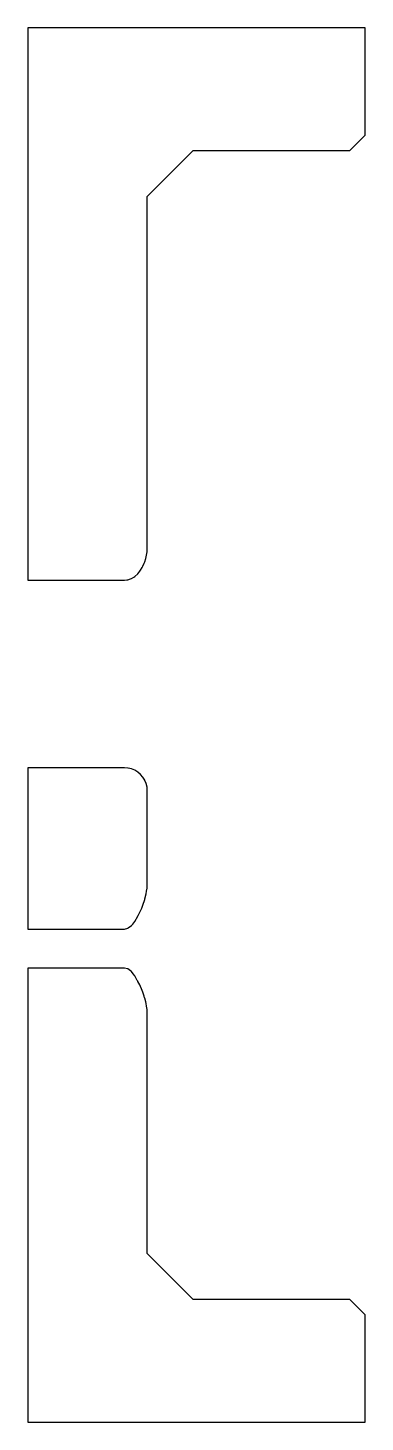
# Model space of a CAD drawing. Header units: metres. Extents: x 0 to 47.5, y 0 to 45.5.
# Drawn here: x 36.5 to 47.5, y 0 to 45.5 of the extents above.
import ezdxf

# ---------------------------------------------------------------- set-up
doc = ezdxf.new("R2010")
doc.units = ezdxf.units.M

msp = doc.modelspace()

# ---------------------------------------------------------------- linework, layer by layer
for p, q in [((47.5, 45.5), (36.5, 45.5)), ((36.5, 45.5), (36.5, 27.4779)), ((47.5, 42), (47.5, 45.5)), ((47, 41.5), (47.5, 42)), ((40.3959, 40), (41.8959, 41.5)), ((41.8959, 41.5), (47, 41.5)), ((40.3959, 28.5753), (40.3959, 40)), ((40.3451, 28.1862), (40.3592, 28.2361)), ((40.3592, 28.2361), (40.3777, 28.349)), ((40.3777, 28.349), (40.3867, 28.4036)), ((40.3867, 28.4036), (40.3928, 28.5172)), ((40.3928, 28.5172), (40.3959, 28.5753)), ((40.0868, 27.6875), (40.1509, 27.7676)), ((40.1509, 27.7676), (40.1762, 27.7993)), ((40.1762, 27.7993), (40.2303, 27.8919)), ((40.2303, 27.8919), (40.2527, 27.9302)), ((40.2527, 27.9302), (40.2955, 28.0326)), ((40.2955, 28.0326), (40.3142, 28.0771)), ((40.3142, 28.0771), (40.3451, 28.1862)), ((36.5, 27.4779), (39.6459, 27.4779)), ((39.6459, 27.4779), (39.7324, 27.4878)), ((39.7324, 27.4878), (39.7632, 27.4914)), ((39.7632, 27.4914), (39.8473, 27.5209)), ((39.8473, 27.5209), (39.8777, 27.5316)), ((39.8777, 27.5316), (39.9571, 27.5797)), ((39.9571, 27.5797), (39.9864, 27.5975)), ((39.9864, 27.5975), (40.0868, 27.6875)), ((39.6459, 21.3556), (36.5, 21.3556)), ((36.5, 21.3556), (36.5, 16.0918)), ((39.6491, 21.3554), (39.6459, 21.3556)), ((39.7632, 21.3464), (39.6491, 21.3554)), ((39.7663, 21.3457), (39.7632, 21.3464)), ((39.8777, 21.3189), (39.7663, 21.3457)), ((39.8805, 21.3177), (39.8777, 21.3189)), ((39.9864, 21.2738), (39.8805, 21.3177)), ((39.9889, 21.2723), (39.9864, 21.2738)), ((40.0868, 21.2123), (39.9889, 21.2723)), ((40.0888, 21.2106), (40.0868, 21.2123)), ((40.1762, 21.1358), (40.0888, 21.2106)), ((40.1778, 21.134), (40.1762, 21.1358)), ((40.2527, 21.0463), (40.1778, 21.134)), ((40.2538, 21.0444), (40.2527, 21.0463)), ((40.3142, 20.9458), (40.2538, 21.0444)), ((40.3149, 20.9441), (40.3142, 20.9458)), ((40.3592, 20.837), (40.3149, 20.9441)), ((40.3596, 20.8355), (40.3592, 20.837)), ((40.3867, 20.7225), (40.3596, 20.8355)), ((40.3868, 20.7212), (40.3867, 20.7225)), ((40.3959, 20.6051), (40.3868, 20.7212)), ((40.3959, 17.6169), (40.3959, 20.6051)), ((40.3592, 17.2449), (40.371, 17.3239)), ((40.371, 17.3239), (40.3867, 17.4286)), ((40.3867, 17.4286), (40.3942, 17.5825)), ((40.3942, 17.5825), (40.3959, 17.6169)), ((40.2115, 16.7677), (40.2527, 16.8671)), ((40.2527, 16.8671), (40.3092, 17.0573)), ((40.3092, 17.0573), (40.3142, 17.0703)), ((40.3142, 17.0703), (40.3156, 17.0757)), ((40.3156, 17.0757), (40.3592, 17.2449)), ((39.9864, 16.3367), (40.0821, 16.5125)), ((40.0821, 16.5125), (40.0868, 16.521)), ((40.0868, 16.521), (40.0918, 16.5339)), ((40.0918, 16.5339), (40.1762, 16.6826)), ((40.1762, 16.6826), (40.2115, 16.7677)), ((36.5, 16.0918), (39.6459, 16.0918)), ((39.6459, 16.0918), (39.6484, 16.0924)), ((39.6484, 16.0924), (39.7632, 16.1195)), ((39.7632, 16.1195), (39.7751, 16.128)), ((39.7751, 16.128), (39.8777, 16.2018)), ((39.8777, 16.2018), (39.92, 16.2543)), ((39.92, 16.2543), (39.9864, 16.3367)), ((39.6459, 14.8176), (36.5, 14.8176)), ((36.5, 14.8176), (36.5, 0)), ((39.7447, 14.7931), (39.6459, 14.8176)), ((39.7632, 14.7885), (39.7447, 14.7931)), ((39.8424, 14.7288), (39.7632, 14.7885)), ((39.8777, 14.7021), (39.8424, 14.7288)), ((39.9294, 14.6347), (39.8777, 14.7021)), ((39.9864, 14.5604), (39.9294, 14.6347)), ((40.0083, 14.5181), (39.9864, 14.5604)), ((40.062, 14.4146), (40.0083, 14.5181)), ((40.0813, 14.3895), (40.062, 14.4146)), ((40.0868, 14.3824), (40.0813, 14.3895)), ((40.1488, 14.2696), (40.0868, 14.3824)), ((40.1762, 14.2198), (40.1488, 14.2696)), ((40.2092, 14.1377), (40.1762, 14.2198)), ((40.2527, 14.0294), (40.2092, 14.1377)), ((40.2628, 13.9943), (40.2527, 14.0294)), ((40.2898, 13.9007), (40.2628, 13.9943)), ((40.3085, 13.8504), (40.2898, 13.9007)), ((40.3142, 13.8354), (40.3085, 13.8504)), ((40.3445, 13.7152), (40.3142, 13.8354)), ((40.3592, 13.657), (40.3445, 13.7152)), ((40.3714, 13.5734), (40.3592, 13.657)), ((40.3867, 13.4693), (40.3714, 13.5734)), ((40.3888, 13.426), (40.3867, 13.4693)), ((40.3959, 13.2769), (40.3888, 13.426)), ((40.3959, 5.5), (40.3959, 13.2769)), ((41.8959, 4), (40.3959, 5.5)), ((47, 4), (41.8959, 4)), ((47.5, 3.5), (47, 4)), ((47.5, 0), (47.5, 3.5)), ((36.5, 0), (47.5, 0))]:
    msp.add_line(p, q)

doc.saveas('drawing.dxf')
